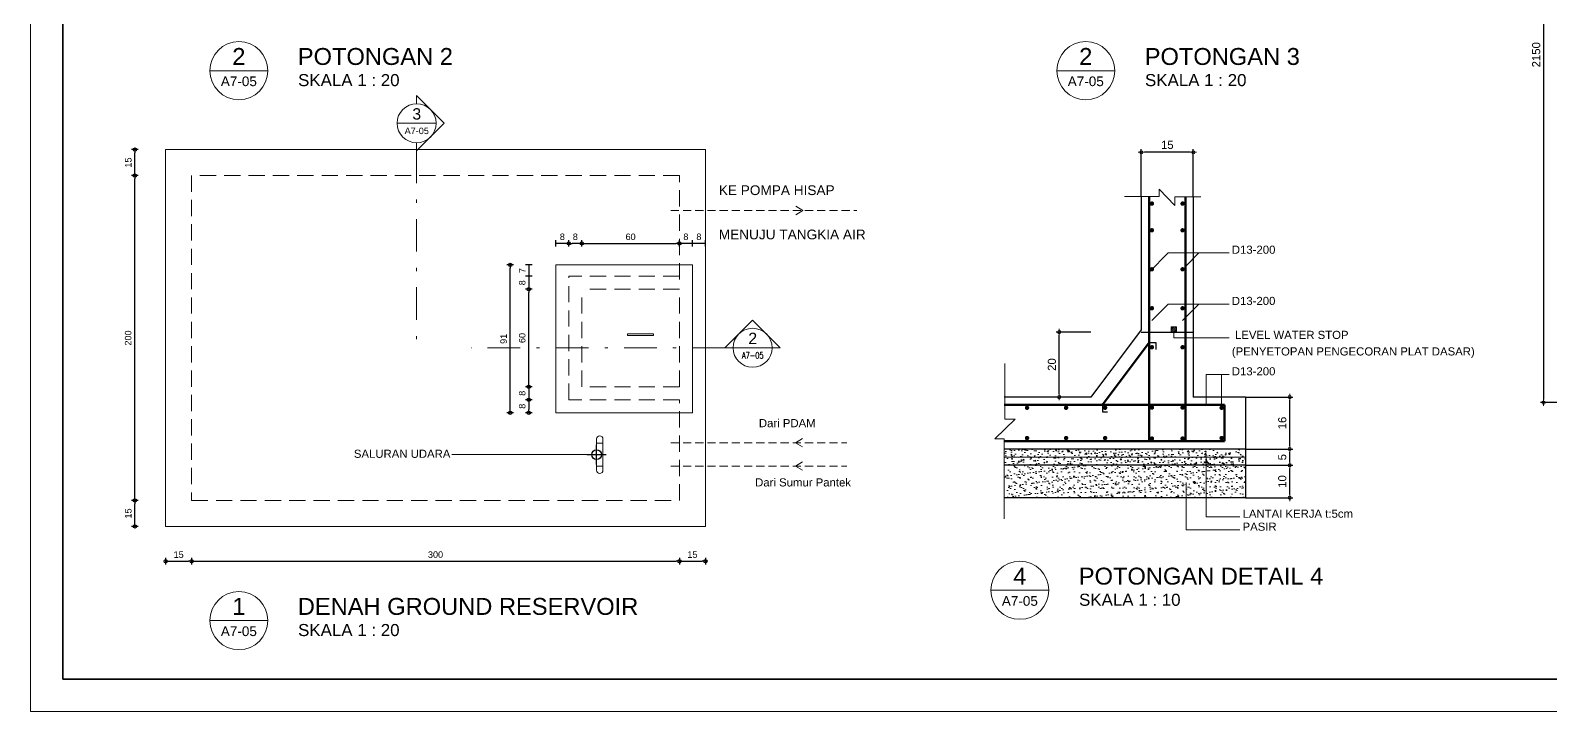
# Model space of a CAD drawing. Header units: millimetres. Extents: x -11 to 1625, y -267 to 180.
# Drawn here: x 827.21 to 873.97, y -102 to -81.03 of the extents above; entities that cross this region are included whole.
import ezdxf
from ezdxf.enums import TextEntityAlignment as Align

# ---------------------------------------------------------------- set-up
doc = ezdxf.new("R2010")
doc.units = ezdxf.units.MM
doc.linetypes.add('DASHDOT', pattern=[1, 0.5, -0.25, 0, -0.25])
doc.linetypes.add('HIDDEN', pattern=[0.375, 0.25, -0.125])
for name, color, linetype, lineweight in [('ars', 11, 'Continuous', 5), ('GRS KOP', 1, 'Continuous', 35), ('kop', 7, 'Continuous', 20), ('not', 7, 'Continuous', 20), ('plat', 3, 'Continuous', 25), ('tem', 5, 'Continuous', 20), ('TEXT', 7, 'Continuous', 9), ('u', 6, 'Continuous', 20)]:
    doc.layers.add(name, color=color, linetype=linetype, lineweight=lineweight)
doc.layers.add('TUL1', color=6, linetype='Continuous')
doc.styles.add('BARU', font='complex.shx')
doc.styles.add('S', font='SIMPLEX', dxfattribs={"width": 1.1})
doc.styles.get("Standard").update_dxf_attribs({"font": 'ARIALUNI.TTF'})
doc.linetypes.add('BATTING', pattern='A,0.0001,-0.1,[134,ltypeshp.shx,S=0.1,R=0,X=-0.1,Y=0],-0.2,[134,ltypeshp.shx,S=0.1,R=180,X=0.1,Y=0],-0.1', length=0.4001)
doc.dimstyles.new('ISO-25', dxfattribs={"dimtxt": 0.23, "dimasz": 0.07, "dimexe": 0.08, "dimexo": 0.05, "dimgap": 0.065, "dimtad": 1, "dimlfac": 100, "dimzin": 12, "dimdsep": 46, "dimtxsty": 'Standard', "dimblk": 'ORIGIN', "dimcen": 2.5, "dimdle": 1, "dimclrt": 256, "dimazin": 2, "dimtfac": 1, "dimtmove": 0, "dimatfit": 3, "dimldrblk": 'ORIGIN', "dimfxl": 0, "dimarcsym": 0})
doc.dimstyles.new('sk-100', dxfattribs={"dimtxt": 0.25, "dimasz": 0.1, "dimexe": 0.1, "dimexo": 0, "dimgap": 0.1, "dimtad": 1, "dimdec": 4, "dimlfac": 100, "dimzin": 12, "dimdsep": 46, "dimtxsty": 'Standard', "dimblk": 'BULAT', "dimcen": 0.1, "dimadec": 0, "dimazin": 3, "dimtfac": 1, "dimtdec": 4, "dimtofl": 0, "dimtmove": 0, "dimatfit": 3, "dimldrblk": 'BULAT', "dimfxl": 0, "dimtolj": 1, "dimtzin": 0, "dimarcsym": 0})
doc.dimstyles.new('SK-20', dxfattribs={"dimtxt": 0.25, "dimasz": 0.1, "dimexe": 0.1, "dimexo": 0, "dimgap": 0.1, "dimtad": 1, "dimdec": 0, "dimlfac": 20, "dimzin": 12, "dimdsep": 46, "dimtxsty": 'Standard', "dimblk": 'BULAT', "dimcen": 0.1, "dimdle": 0.1, "dimclrd": 256, "dimclre": 256, "dimclrt": 256, "dimadec": 0, "dimazin": 3, "dimtfac": 1, "dimtdec": 0, "dimtix": 1, "dimtofl": 0, "dimtmove": 0, "dimatfit": 3, "dimldrblk": 'BULAT', "dimfxl": 0, "dimtolj": 1, "dimtzin": 0, "dimlwd": -1, "dimlwe": -1, "dimarcsym": 0})

# ---------------------------------------------------------------- blocks, each defined once
blk = doc.blocks.new('kop')
at = {"layer": 'GRS KOP'}
blk.add_lwpolyline([(1, 54), (83, 54), (83, 1), (1, 1)], close=True, dxfattribs=at)
at = {"layer": 'kop', "color": 7}
for p, q in [((0, 55), (0, 0)), ((0, 0), (84, 0))]:
    blk.add_line(p, q, dxfattribs=at)
at = {"layer": 'kop', "style": 'BARU', "flags": 4}
for p, height in [((73.8, 5.4), 0.35), ((80.303, 5.382), 0.25), ((73.8, 4.9), 0.35), ((80.303, 4.882), 0.25), ((73.8, 4.4), 0.35), ((80.303, 4.382), 0.25)]:
    blk.add_attdef('-', p, '', height=height, dxfattribs=at)
at = {"layer": 'kop', "flags": 4}
for tag, p in [('AR-00', (78.057, 2.648)), ('00', (81.238, 2.647))]:
    blk.add_attdef(tag, text='', height=0.35, dxfattribs=at).set_placement(p, align=Align.MIDDLE)
blk = doc.blocks.new('Npa')
for p, q in [((-0.849, 0), (0, 0.849)), ((0.849, 0), (0, 0.849)), ((0.849, 0), (-0.849, 0))]:
    blk.add_line(p, q)
blk.add_circle((0, 0), 0.6)
at = {"color": 5, "style": 'S', "width": 0.75, "flags": 4}
blk.add_attdef('NO', text='', height=0.3, dxfattribs=at).set_placement((0.005, 0.113), align=Align.CENTER)
at = {"style": 'S', "width": 0.75, "flags": 4}
blk.add_attdef('NOLBR', text='', height=0.2, dxfattribs=at).set_placement((0.005, -0.334), align=Align.CENTER)
blk = doc.blocks.new('_Origin')
at = {"color": 0, "linetype": 'ByBlock', "lineweight": -2}
blk.add_line((0, 0), (-1, 0), dxfattribs=at)
blk.add_circle((0, 0), 0.5, dxfattribs=at)
blk = doc.blocks.new('*D440')
at = {"layer": 'Defpoints', "color": 0}
for p in [(832.173, -96.639), (847.173, -96.639), (847.173, -97.371)]:
    blk.add_point(p, dxfattribs=at)
at = {"layer": 'u', "color": 0, "lineweight": -2}
for p, q in [((832.173, -97.271), (832.173, -97.471)), ((847.173, -97.271), (847.173, -97.471))]:
    blk.add_line(p, q, dxfattribs=at)
at = {"layer": 'u', "color": 0, "lineweight": -3}
blk.add_line((832.273, -97.371), (847.073, -97.371), dxfattribs=at)
at = {"layer": 'u', "color": 0, "lineweight": -3, "xscale": 0.1, "yscale": 0.1, "zscale": 0.1, "rotation": 180}
blk.add_blockref('_Origin', (832.173, -97.371), dxfattribs=at)
at = {"layer": 'u', "color": 0, "lineweight": -3, "xscale": 0.1, "yscale": 0.1, "zscale": 0.1}
blk.add_blockref('_Origin', (847.173, -97.371), dxfattribs=at)
at = {"layer": 'u', "lineweight": 9, "insert": (839.673, -97.169), "char_height": 0.2, "attachment_point": 5}
blk.add_mtext('300', dxfattribs=at)
blk = doc.blocks.new('*D441')
at = {"layer": 'Defpoints', "color": 0}
for p in [(831.373, -96.639), (832.173, -96.639), (832.173, -97.371)]:
    blk.add_point(p, dxfattribs=at)
at = {"layer": 'u', "color": 0, "lineweight": -2}
for p, q in [((831.373, -97.271), (831.373, -97.471)), ((832.173, -97.271), (832.173, -97.471))]:
    blk.add_line(p, q, dxfattribs=at)
at = {"layer": 'u', "color": 0, "lineweight": -3}
blk.add_line((831.473, -97.371), (832.073, -97.371), dxfattribs=at)
at = {"layer": 'u', "color": 0, "lineweight": -3, "xscale": 0.1, "yscale": 0.1, "zscale": 0.1, "rotation": 180}
blk.add_blockref('_Origin', (831.373, -97.371), dxfattribs=at)
at = {"layer": 'u', "color": 0, "lineweight": -3, "xscale": 0.1, "yscale": 0.1, "zscale": 0.1}
blk.add_blockref('_Origin', (832.173, -97.371), dxfattribs=at)
at = {"layer": 'u', "lineweight": 9, "insert": (831.773, -97.169), "char_height": 0.2, "attachment_point": 5}
blk.add_mtext('15', dxfattribs=at)
blk = doc.blocks.new('*D442')
at = {"layer": 'Defpoints', "color": 0}
for p in [(847.173, -96.639), (847.973, -96.639), (847.973, -97.371)]:
    blk.add_point(p, dxfattribs=at)
at = {"layer": 'u', "color": 0, "lineweight": -2}
for p, q in [((847.173, -97.271), (847.173, -97.471)), ((847.973, -97.271), (847.973, -97.471))]:
    blk.add_line(p, q, dxfattribs=at)
at = {"layer": 'u', "color": 0, "lineweight": -3}
blk.add_line((847.273, -97.371), (847.873, -97.371), dxfattribs=at)
at = {"layer": 'u', "color": 0, "lineweight": -3, "xscale": 0.1, "yscale": 0.1, "zscale": 0.1, "rotation": 180}
blk.add_blockref('_Origin', (847.173, -97.371), dxfattribs=at)
at = {"layer": 'u', "color": 0, "lineweight": -3, "xscale": 0.1, "yscale": 0.1, "zscale": 0.1}
blk.add_blockref('_Origin', (847.973, -97.371), dxfattribs=at)
at = {"layer": 'u', "lineweight": 9, "insert": (847.573, -97.169), "char_height": 0.2, "attachment_point": 5}
blk.add_mtext('15', dxfattribs=at)
blk = doc.blocks.new('*D443')
at = {"layer": 'Defpoints', "color": 0}
for p in [(830.428, -95.501), (831.097, -95.501), (831.097, -96.301)]:
    blk.add_point(p, dxfattribs=at)
at = {"layer": 'u', "color": 0, "lineweight": -2}
for p, q in [((830.528, -95.501), (830.328, -95.501)), ((830.528, -96.301), (830.328, -96.301))]:
    blk.add_line(p, q, dxfattribs=at)
at = {"layer": 'u', "color": 0, "lineweight": -3}
blk.add_line((830.428, -96.201), (830.428, -95.601), dxfattribs=at)
at = {"layer": 'u', "color": 0, "lineweight": -3, "xscale": 0.1, "yscale": 0.1, "zscale": 0.1}
for p, rotation in [((830.428, -95.501), 90), ((830.428, -96.301), 270)]:
    blk.add_blockref('_Origin', p, dxfattribs=dict(at, rotation=rotation))
at = {"layer": 'u', "lineweight": 9, "insert": (830.225, -95.901), "char_height": 0.2, "attachment_point": 5, "rotation": 90}
blk.add_mtext('15', dxfattribs=at)
blk = doc.blocks.new('*D444')
at = {"layer": 'Defpoints', "color": 0}
for p in [(830.423, -85.501), (831.097, -85.501), (831.097, -95.501)]:
    blk.add_point(p, dxfattribs=at)
at = {"layer": 'u', "color": 0, "lineweight": -2}
for p, q in [((830.523, -85.501), (830.323, -85.501)), ((830.523, -95.501), (830.323, -95.501))]:
    blk.add_line(p, q, dxfattribs=at)
at = {"layer": 'u', "color": 0, "lineweight": -3}
blk.add_line((830.423, -95.401), (830.423, -85.601), dxfattribs=at)
at = {"layer": 'u', "color": 0, "lineweight": -3, "xscale": 0.1, "yscale": 0.1, "zscale": 0.1}
for p, rotation in [((830.423, -85.501), 90), ((830.423, -95.501), 270)]:
    blk.add_blockref('_Origin', p, dxfattribs=dict(at, rotation=rotation))
at = {"layer": 'u', "lineweight": 9, "insert": (830.221, -90.501), "char_height": 0.2, "attachment_point": 5, "rotation": 90}
blk.add_mtext('200', dxfattribs=at)
blk = doc.blocks.new('*D445')
at = {"layer": 'Defpoints', "color": 0}
for p in [(830.428, -84.701), (831.097, -84.701), (831.097, -85.501)]:
    blk.add_point(p, dxfattribs=at)
at = {"layer": 'u', "color": 0, "lineweight": -2}
for p, q in [((830.528, -84.701), (830.328, -84.701)), ((830.528, -85.501), (830.328, -85.501))]:
    blk.add_line(p, q, dxfattribs=at)
at = {"layer": 'u', "color": 0, "lineweight": -3}
blk.add_line((830.428, -85.401), (830.428, -84.801), dxfattribs=at)
at = {"layer": 'u', "color": 0, "lineweight": -3, "xscale": 0.1, "yscale": 0.1, "zscale": 0.1}
for p, rotation in [((830.428, -84.701), 90), ((830.428, -85.501), 270)]:
    blk.add_blockref('_Origin', p, dxfattribs=dict(at, rotation=rotation))
at = {"layer": 'u', "lineweight": 9, "insert": (830.225, -85.101), "char_height": 0.2, "attachment_point": 5, "rotation": 90}
blk.add_mtext('15', dxfattribs=at)
blk = doc.blocks.new('*D446')
at = {"layer": 'Defpoints', "color": 0}
for p in [(847.173, -87.589), (844.173, -87.968), (847.173, -87.968)]:
    blk.add_point(p, dxfattribs=at)
at = {"layer": 'u', "color": 0, "lineweight": -2}
for p, q in [((844.173, -87.689), (844.173, -87.489)), ((847.173, -87.689), (847.173, -87.489))]:
    blk.add_line(p, q, dxfattribs=at)
at = {"layer": 'u', "color": 0, "lineweight": -3}
blk.add_line((844.273, -87.589), (847.073, -87.589), dxfattribs=at)
at = {"layer": 'u', "color": 0, "lineweight": -3, "xscale": 0.1, "yscale": 0.1, "zscale": 0.1, "rotation": 180}
blk.add_blockref('_Origin', (844.173, -87.589), dxfattribs=at)
at = {"layer": 'u', "color": 0, "lineweight": -3, "xscale": 0.1, "yscale": 0.1, "zscale": 0.1}
blk.add_blockref('_Origin', (847.173, -87.589), dxfattribs=at)
at = {"layer": 'u', "lineweight": 9, "insert": (845.673, -87.387), "char_height": 0.2, "attachment_point": 5}
blk.add_mtext('60', dxfattribs=at)
blk = doc.blocks.new('*D447')
at = {"layer": 'Defpoints', "color": 0}
for p in [(843.773, -87.589), (843.773, -87.968), (844.173, -87.968)]:
    blk.add_point(p, dxfattribs=at)
at = {"layer": 'u', "color": 0, "lineweight": -2}
for p, q in [((843.773, -87.689), (843.773, -87.489)), ((844.173, -87.689), (844.173, -87.489))]:
    blk.add_line(p, q, dxfattribs=at)
at = {"layer": 'u', "color": 0, "lineweight": -3}
blk.add_line((844.073, -87.589), (843.873, -87.589), dxfattribs=at)
at = {"layer": 'u', "color": 0, "lineweight": -3, "xscale": 0.1, "yscale": 0.1, "zscale": 0.1, "rotation": 180}
blk.add_blockref('_Origin', (843.773, -87.589), dxfattribs=at)
at = {"layer": 'u', "color": 0, "lineweight": -3, "xscale": 0.1, "yscale": 0.1, "zscale": 0.1}
blk.add_blockref('_Origin', (844.173, -87.589), dxfattribs=at)
at = {"layer": 'u', "lineweight": 9, "insert": (843.973, -87.387), "char_height": 0.2, "attachment_point": 5}
blk.add_mtext('8', dxfattribs=at)
blk = doc.blocks.new('*D448')
at = {"layer": 'Defpoints', "color": 0}
for p in [(843.373, -87.589), (843.373, -87.968), (843.773, -87.968)]:
    blk.add_point(p, dxfattribs=at)
at = {"layer": 'u', "color": 0, "lineweight": -2}
for p, q in [((843.373, -87.689), (843.373, -87.489)), ((843.773, -87.689), (843.773, -87.489))]:
    blk.add_line(p, q, dxfattribs=at)
at = {"layer": 'u', "color": 0, "lineweight": -3}
blk.add_line((843.773, -87.589), (843.373, -87.589), dxfattribs=at)
at = {"layer": 'u', "lineweight": 9, "insert": (843.573, -87.387), "char_height": 0.2, "attachment_point": 5}
blk.add_mtext('8', dxfattribs=at)
blk = doc.blocks.new('*D449')
at = {"layer": 'Defpoints', "color": 0}
for p in [(847.173, -87.589), (847.173, -87.968), (847.573, -87.968)]:
    blk.add_point(p, dxfattribs=at)
at = {"layer": 'u', "color": 0, "lineweight": -2}
for p, q in [((847.173, -87.689), (847.173, -87.489)), ((847.573, -87.689), (847.573, -87.489))]:
    blk.add_line(p, q, dxfattribs=at)
at = {"layer": 'u', "color": 0, "lineweight": -3}
blk.add_line((847.573, -87.589), (847.173, -87.589), dxfattribs=at)
at = {"layer": 'u', "lineweight": 9, "insert": (847.373, -87.387), "char_height": 0.2, "attachment_point": 5}
blk.add_mtext('8', dxfattribs=at)
blk = doc.blocks.new('*D450')
at = {"layer": 'Defpoints', "color": 0}
for p in [(847.573, -87.589), (847.573, -87.968), (847.973, -87.968)]:
    blk.add_point(p, dxfattribs=at)
at = {"layer": 'u', "color": 0, "lineweight": -2}
for p, q in [((847.573, -87.689), (847.573, -87.489)), ((847.973, -87.689), (847.973, -87.489))]:
    blk.add_line(p, q, dxfattribs=at)
at = {"layer": 'u', "color": 0, "lineweight": -3}
blk.add_line((847.973, -87.589), (847.573, -87.589), dxfattribs=at)
at = {"layer": 'u', "lineweight": 9, "insert": (847.773, -87.387), "char_height": 0.2, "attachment_point": 5}
blk.add_mtext('8', dxfattribs=at)
blk = doc.blocks.new('*D451')
at = {"layer": 'Defpoints', "color": 0}
for p in [(842.542, -89.001), (842.92, -89.001), (842.92, -92.001)]:
    blk.add_point(p, dxfattribs=at)
at = {"layer": 'u', "color": 0, "lineweight": -2}
for p, q in [((842.642, -89.001), (842.442, -89.001)), ((842.642, -92.001), (842.442, -92.001))]:
    blk.add_line(p, q, dxfattribs=at)
at = {"layer": 'u', "color": 0, "lineweight": -3}
blk.add_line((842.542, -91.901), (842.542, -89.101), dxfattribs=at)
at = {"layer": 'u', "color": 0, "lineweight": -3, "xscale": 0.1, "yscale": 0.1, "zscale": 0.1}
for p, rotation in [((842.542, -89.001), 90), ((842.542, -92.001), 270)]:
    blk.add_blockref('_Origin', p, dxfattribs=dict(at, rotation=rotation))
at = {"layer": 'u', "lineweight": 9, "insert": (842.34, -90.501), "char_height": 0.2, "attachment_point": 5, "rotation": 90}
blk.add_mtext('60', dxfattribs=at)
blk = doc.blocks.new('*D452')
at = {"layer": 'Defpoints', "color": 0}
for p in [(842.92, -92.001), (842.542, -92.401), (842.92, -92.401)]:
    blk.add_point(p, dxfattribs=at)
at = {"layer": 'u', "color": 0, "lineweight": -2}
for p, q in [((842.642, -92.001), (842.442, -92.001)), ((842.642, -92.401), (842.442, -92.401))]:
    blk.add_line(p, q, dxfattribs=at)
at = {"layer": 'u', "color": 0, "lineweight": -3}
blk.add_line((842.542, -92.001), (842.542, -92.401), dxfattribs=at)
at = {"layer": 'u', "lineweight": 9, "insert": (842.34, -92.201), "char_height": 0.2, "attachment_point": 5, "rotation": 90}
blk.add_mtext('8', dxfattribs=at)
blk = doc.blocks.new('*D453')
at = {"layer": 'Defpoints', "color": 0}
for p in [(842.92, -92.401), (842.542, -92.801), (842.92, -92.801)]:
    blk.add_point(p, dxfattribs=at)
at = {"layer": 'u', "color": 0, "lineweight": -2}
for p, q in [((842.642, -92.401), (842.442, -92.401)), ((842.642, -92.801), (842.442, -92.801))]:
    blk.add_line(p, q, dxfattribs=at)
at = {"layer": 'u', "color": 0, "lineweight": -3}
blk.add_line((842.542, -92.501), (842.542, -92.701), dxfattribs=at)
at = {"layer": 'u', "color": 0, "lineweight": -3, "xscale": 0.1, "yscale": 0.1, "zscale": 0.1}
for p, rotation in [((842.542, -92.401), 90), ((842.542, -92.801), 270)]:
    blk.add_blockref('_Origin', p, dxfattribs=dict(at, rotation=rotation))
at = {"layer": 'u', "lineweight": 9, "insert": (842.34, -92.601), "char_height": 0.2, "attachment_point": 5, "rotation": 90}
blk.add_mtext('8', dxfattribs=at)
blk = doc.blocks.new('*D454')
at = {"layer": 'Defpoints', "color": 0}
for p in [(842.92, -88.601), (842.542, -89.001), (842.92, -89.001)]:
    blk.add_point(p, dxfattribs=at)
at = {"layer": 'u', "color": 0, "lineweight": -2}
for p, q in [((842.642, -88.601), (842.442, -88.601)), ((842.642, -89.001), (842.442, -89.001))]:
    blk.add_line(p, q, dxfattribs=at)
at = {"layer": 'u', "color": 0, "lineweight": -3}
blk.add_line((842.542, -88.601), (842.542, -89.001), dxfattribs=at)
at = {"layer": 'u', "lineweight": 9, "insert": (842.34, -88.801), "char_height": 0.2, "attachment_point": 5, "rotation": 90}
blk.add_mtext('8', dxfattribs=at)
blk = doc.blocks.new('*D455')
at = {"layer": 'Defpoints', "color": 0}
for p in [(842.92, -88.251), (842.542, -88.601), (842.92, -88.601)]:
    blk.add_point(p, dxfattribs=at)
at = {"layer": 'u', "color": 0, "lineweight": -2}
for p, q in [((842.642, -88.251), (842.442, -88.251)), ((842.642, -88.601), (842.442, -88.601))]:
    blk.add_line(p, q, dxfattribs=at)
at = {"layer": 'u', "color": 0, "lineweight": -3}
blk.add_line((842.542, -88.251), (842.542, -88.601), dxfattribs=at)
at = {"layer": 'u', "lineweight": 9, "insert": (842.342, -88.426), "char_height": 0.2, "attachment_point": 5, "rotation": 90}
blk.add_mtext('7', dxfattribs=at)
blk = doc.blocks.new('bulat1')
at = {"layer": 'TEXT'}
for p, q in [((0, 0.849), (0.849, 0)), ((0, 0.849), (0, 0.6)), ((0.6, 0), (-0.6, 0)), ((0, -0.849), (0.849, 0)), ((0, -0.849), (0, -0.6))]:
    blk.add_line(p, q, dxfattribs=at)
blk.add_circle((0, 0), 0.6, dxfattribs=at)
at = {"layer": 'TEXT', "style": 'S', "width": 0.75, "flags": 4}
for tag, height, p in [('NO', 0.3, (0.005, 0.113)), ('NOLBR', 0.2, (0.005, -0.334))]:
    blk.add_attdef(tag, text='', height=height, dxfattribs=at).set_placement(p, align=Align.CENTER)
blk = doc.blocks.new('BULAT')
for p, q in [((-1, 0), (1, 0)), ((0, -1), (0, 1))]:
    blk.add_line(p, q)
blk.add_circle((0, 0), 0.5)
blk = doc.blocks.new('*D396')
at = {"layer": 'Defpoints', "color": 0}
for p in [(864.579, -92.318), (865.942, -92.318), (864.579, -93.918)]:
    blk.add_point(p, dxfattribs=at)
at = {"layer": 'u', "color": 0, "lineweight": -2}
for p, q in [((864.579, -92.318), (866.042, -92.318)), ((865.942, -93.818), (865.942, -92.418)), ((864.579, -93.918), (866.042, -93.918))]:
    blk.add_line(p, q, dxfattribs=at)
at = {"layer": 'u', "color": 0, "lineweight": -2, "xscale": 0.1, "yscale": 0.1, "zscale": 0.1}
for p, rotation in [((865.942, -92.318), 90), ((865.942, -93.918), 270)]:
    blk.add_blockref('BULAT', p, dxfattribs=dict(at, rotation=rotation))
at = {"layer": 'u', "color": 0, "insert": (865.715, -93.118), "char_height": 0.25, "attachment_point": 5, "rotation": 90}
blk.add_mtext('\\A1;16', dxfattribs=at)
blk = doc.blocks.new('*D397')
at = {"layer": 'Defpoints', "color": 0}
for p in [(861.379, -84.786), (861.379, -86.15), (862.979, -86.15)]:
    blk.add_point(p, dxfattribs=at)
at = {"layer": 'u', "color": 0, "lineweight": -2}
for p, q in [((861.379, -86.15), (861.379, -84.686)), ((862.879, -84.786), (861.479, -84.786)), ((862.979, -86.15), (862.979, -84.686))]:
    blk.add_line(p, q, dxfattribs=at)
at = {"layer": 'u', "color": 0, "lineweight": -2, "xscale": 0.1, "yscale": 0.1, "zscale": 0.1, "rotation": 180}
blk.add_blockref('BULAT', (861.379, -84.786), dxfattribs=at)
at = {"layer": 'u', "color": 0, "lineweight": -2, "xscale": 0.1, "yscale": 0.1, "zscale": 0.1}
blk.add_blockref('BULAT', (862.979, -84.786), dxfattribs=at)
at = {"layer": 'u', "color": 0, "insert": (862.179, -84.559), "char_height": 0.25, "attachment_point": 5}
blk.add_mtext('\\A1;15', dxfattribs=at)
blk = doc.blocks.new('*D398')
at = {"layer": 'Defpoints', "color": 0}
for p in [(864.579, -93.918), (865.942, -93.918), (864.579, -94.418)]:
    blk.add_point(p, dxfattribs=at)
at = {"layer": 'u', "color": 0, "lineweight": -2}
for p, q in [((864.579, -93.918), (866.042, -93.918)), ((864.579, -94.418), (866.042, -94.418)), ((865.942, -94.318), (865.942, -94.018))]:
    blk.add_line(p, q, dxfattribs=at)
at = {"layer": 'u', "color": 0, "lineweight": -2, "xscale": 0.1, "yscale": 0.1, "zscale": 0.1}
for p, rotation in [((865.942, -93.918), 90), ((865.942, -94.418), 270)]:
    blk.add_blockref('BULAT', p, dxfattribs=dict(at, rotation=rotation))
at = {"layer": 'u', "color": 0, "insert": (865.715, -94.168), "char_height": 0.25, "attachment_point": 5, "rotation": 90}
blk.add_mtext('\\A1;5', dxfattribs=at)
blk = doc.blocks.new('*D399')
at = {"layer": 'Defpoints', "color": 0}
for p in [(864.579, -94.418), (865.942, -94.418), (864.579, -95.418)]:
    blk.add_point(p, dxfattribs=at)
at = {"layer": 'u', "color": 0, "lineweight": -2}
for p, q in [((864.579, -94.418), (866.042, -94.418)), ((865.942, -95.318), (865.942, -94.518)), ((864.579, -95.418), (866.042, -95.418))]:
    blk.add_line(p, q, dxfattribs=at)
at = {"layer": 'u', "color": 0, "lineweight": -2, "xscale": 0.1, "yscale": 0.1, "zscale": 0.1}
for p, rotation in [((865.942, -94.418), 90), ((865.942, -95.418), 270)]:
    blk.add_blockref('BULAT', p, dxfattribs=dict(at, rotation=rotation))
at = {"layer": 'u', "color": 0, "insert": (865.715, -94.918), "char_height": 0.25, "attachment_point": 5, "rotation": 90}
blk.add_mtext('\\A1;10', dxfattribs=at)
blk = doc.blocks.new('*D400')
at = {"layer": 'Defpoints', "color": 0}
for p in [(858.856, -90.318), (859.83, -90.318), (859.829, -92.318)]:
    blk.add_point(p, dxfattribs=at)
at = {"layer": 'u', "color": 0, "lineweight": -2}
for p, q in [((859.83, -90.318), (858.756, -90.318)), ((858.856, -92.218), (858.856, -90.418)), ((859.829, -92.318), (858.756, -92.318))]:
    blk.add_line(p, q, dxfattribs=at)
at = {"layer": 'u', "color": 0, "lineweight": -2, "xscale": 0.1, "yscale": 0.1, "zscale": 0.1}
for p, rotation in [((858.856, -90.318), 90), ((858.856, -92.318), 270)]:
    blk.add_blockref('BULAT', p, dxfattribs=dict(at, rotation=rotation))
at = {"layer": 'u', "color": 0, "insert": (858.629, -91.318), "char_height": 0.25, "attachment_point": 5, "rotation": 90}
blk.add_mtext('\\A1;20', dxfattribs=at)
blk = doc.blocks.new('*D414')
at = {"layer": 'Defpoints', "color": 0}
for p in [(876.039, -71.077), (873.752, -92.489), (876.039, -92.489)]:
    blk.add_point(p, dxfattribs=at)
at = {"layer": 'u', "color": 0, "lineweight": -2}
for p, q in [((876.039, -71.077), (873.652, -71.077)), ((873.752, -71.177), (873.752, -92.389)), ((876.039, -92.489), (873.652, -92.489))]:
    blk.add_line(p, q, dxfattribs=at)
at = {"layer": 'u', "color": 0, "lineweight": -2, "xscale": 0.1, "yscale": 0.1, "zscale": 0.1}
for p, rotation in [((873.752, -71.077), 90), ((873.752, -92.489), 270)]:
    blk.add_blockref('BULAT', p, dxfattribs=dict(at, rotation=rotation))
at = {"layer": 'u', "color": 0, "insert": (873.525, -81.783), "char_height": 0.25, "attachment_point": 5, "rotation": 90}
blk.add_mtext('\\A1;2150', dxfattribs=at)
blk = doc.blocks.new('*D461')
at = {"layer": 'Defpoints', "color": 0}
for p in [(841.971, -88.251), (843.373, -88.251), (843.373, -92.801)]:
    blk.add_point(p, dxfattribs=at)
at = {"layer": 'u', "color": 0, "lineweight": -2}
for p, q in [((842.071, -88.251), (841.871, -88.251)), ((842.071, -92.801), (841.871, -92.801))]:
    blk.add_line(p, q, dxfattribs=at)
at = {"layer": 'u', "color": 0, "lineweight": -3}
blk.add_line((841.971, -92.701), (841.971, -88.351), dxfattribs=at)
at = {"layer": 'u', "color": 0, "lineweight": -3, "xscale": 0.1, "yscale": 0.1, "zscale": 0.1}
for p, rotation in [((841.971, -88.251), 90), ((841.971, -92.801), 270)]:
    blk.add_blockref('_Origin', p, dxfattribs=dict(at, rotation=rotation))
at = {"layer": 'u', "lineweight": 9, "insert": (841.769, -90.526), "char_height": 0.2, "attachment_point": 5, "rotation": 90}
blk.add_mtext('91', dxfattribs=at)
blk = doc.blocks.new('Ndtpd')
blk.add_line((0.747, 0), (-0.747, 0))
blk.add_circle((0, 0), 0.747)
at = {"flags": 4}
for tag, height, p in [('NO', 0.5, (0, 0.148)), ('NOLBR', 0.3, (0, -0.398))]:
    blk.add_attdef(tag, text='', height=height, dxfattribs=at).set_placement(p, align=Align.CENTER)
for tag, p, height in [('NDTPD', (1.516, 0.148), 0.5), ('SKALA', (1.523, -0.398), 0.3)]:
    blk.add_attdef(tag, p, '', height=height, dxfattribs=at)

msp = doc.modelspace()

# ---------------------------------------------------------------- hatches: boundary and pattern name
at = {"layer": 'ars'}
h = msp.add_hatch(dxfattribs=at)
h.set_pattern_fill('_USER', color=256, scale=0.04, angle=45, style=0, pattern_type=0)
h.set_pattern_definition([(45, (862.29909, -90.31768), (-0.028284, 0.028284), [])])
h.paths.add_polyline_path([(862.2990893, -90.3176784), (862.2990893, -90.1576784), (862.4590893, -90.1576784), (862.4590893, -90.3176784)])
h = msp.add_hatch(dxfattribs=at)
h.set_pattern_fill('AR-SAND,_I', color=256, scale=0.005, style=2)
h.set_pattern_definition([(37.5, (857.16629, -95.41768), (-0.008, 0.2447066), [0, -0.19304, 0, -0.2159, 0, -0.206375]), (7.5, (857.1663, -95.41768), (0.224762, 0.358413), [0, -0.10414, 0, -0.17399, 0, -0.066675]), (327.5, (857.01008, -95.41768), (0.395496, 0.0007186), [0, -0.0635, 0, -0.2286, 0, -0.29845]), (317.5, (857.01008, -95.41768), (0.381778, 0.111465), [0, -0.03175, 0, -0.14986, 0, -0.17145])])
h.paths.add_polyline_path([(864.5790893, -95.4176784), (864.5790893, -94.4176784), (857.1662893, -94.4176784), (857.1662893, -95.4176784)])
at = {"layer": 'not'}
h = msp.add_hatch(dxfattribs=at)
h.set_pattern_fill('AR-CONC', color=256, scale=0.05, style=0)
h.set_pattern_definition([(50, (-97.94077, 394.53324), (0.35863009, -0.03137607), [0.0375, -0.4125]), (355, (-97.94077, 394.53324), (-0.06937567, 0.37609607), [0.03, -0.33]), (100.4514, (-97.91088, 394.53062), (0.28925469, 0.34471977), [0.0318701, -0.35057106]), (46.1842, (-97.94077, 394.63324), (0.53362052, -0.0827595), [0.05625, -0.61875]), (96.6356, (-97.8963, 394.62634), (0.46733135, 0.48705894), [0.04780514, -0.5258565]), (351.1842, (-97.94077, 394.63324), (0.46733097, 0.4870593), [0.045, -0.495]), (21, (-97.89077, 394.60824), (0.29845353, -0.201309445), [0.0375, -0.4125]), (326, (-97.89077, 394.60824), (0.12165767, 0.36257502), [0.03, -0.33]), (71.4514, (-97.8659, 394.59146), (0.42011131, 0.16126525), [0.0318701, -0.35057106]), (37.5, (-97.94077, 394.53324), (0.006079928, 0.166446927), [0, -0.326, 0, -0.335, 0, -0.33125]), (7.5, (-97.94077, 394.53324), (0.13153477, 0.197205856), [0, -0.191, 0, -0.3185, 0, -0.12625]), (327.5, (-98.05227, 394.53324), (0.266911218, -0.011277436), [0, -0.125, 0, -0.39, 0, -0.5175]), (317.5, (-98.10227, 394.53324), (0.291593085, 0.05005249), [0, -0.1625, 0, -0.259, 0, -0.3675])])
h.paths.add_polyline_path([(857.1662893, -93.9176784), (857.1662893, -94.1676784), (864.5790893, -94.1676784), (864.5790893, -93.9176784), (862.1790893, -93.9176784)])
h.paths.add_polyline_path([(857.1662893, -94.1676784), (857.1662893, -94.4176784), (862.1790893, -94.4176784), (863.3690129, -94.4176784), (863.3690129, -94.1676784)])
at = {"layer": 'not', "lineweight": 25}
h = msp.add_hatch(dxfattribs=at)
h.set_pattern_fill('AR-CONC', color=256, scale=0.05, style=0)
h.set_pattern_definition([(50, (863.369, -94.41768), (0.35863, -0.031376), [0.0375, -0.4125]), (355, (863.369, -94.41768), (-0.06938, 0.3761), [0.03, -0.33]), (100.45, (863.3989, -94.4203), (0.28925, 0.34472), [0.03187, -0.35057]), (46.184, (863.369, -94.3177), (0.53362, -0.08276), [0.05625, -0.61875]), (96.636, (863.4135, -94.3246), (0.46733, 0.48706), [0.0478, -0.52586]), (351.184, (863.369, -94.3177), (0.46733, 0.48706), [0.045, -0.495]), (21, (863.419, -94.34268), (0.29845, -0.20131), [0.0375, -0.4125]), (326, (863.419, -94.34268), (0.12166, 0.36258), [0.03, -0.33]), (71.45, (863.4439, -94.35945), (0.42011, 0.16127), [0.03187, -0.35057]), (37.5, (863.36901, -94.41768), (0.00608, 0.166447), [0, -0.326, 0, -0.335, 0, -0.33125]), (7.5, (863.36901, -94.41768), (0.131535, 0.197206), [0, -0.191, 0, -0.3185, 0, -0.12625]), (327.5, (863.25751, -94.41768), (0.266911, -0.011277), [0, -0.125, 0, -0.39, 0, -0.5175]), (317.5, (863.20751, -94.41768), (0.291593, 0.050052), [0, -0.1625, 0, -0.259, 0, -0.3675])])
h.paths.add_polyline_path([(864.5790893, -94.1676784), (863.3690129, -94.1676784), (863.3690129, -94.4176784), (864.5790893, -94.4176784)])

# ---------------------------------------------------------------- linework, layer by layer
at = {"layer": 'ars'}
for p, q in [((844.6259294, -93.6078222), (844.6259294, -94.5733377)), ((844.6259294, -93.7338191), (844.8222349, -93.7338191)), ((844.8222349, -93.6078222), (844.8222349, -94.5733377)), ((844.6259294, -94.4473407), (844.8222349, -94.4473407))]:
    msp.add_line(p, q, dxfattribs=at)
at = {"layer": 'ars', "linetype": 'BATTING', "ltscale": 0.02}
msp.add_line((857.1662893, -94.1676784), (864.5790893, -94.1676784), dxfattribs=at)
at = {"layer": 'ars'}
for points in [[(861.6190893, -88.4742036), (862.2091802, -87.8841127), (864.0814737, -87.8841127)], [(862.7390893, -88.2966036), (863.1515802, -87.8841127), (864.0814737, -87.8841127)], [(861.705658, -89.9642184), (862.2091802, -89.4606962), (864.0814737, -89.4606962)], [(862.648058, -89.9642184), (863.1515802, -89.4606962), (864.0814737, -89.4606962)], [(862.2990893, -90.3176784), (862.2990893, -90.1576784), (862.4590893, -90.1576784), (862.4590893, -90.3176784), (862.2990893, -90.3176784)], [(862.3790893, -90.3176784), (862.3790893, -90.4982748), (864.0814737, -90.4982748)]]:
    msp.add_lwpolyline(points, dxfattribs=at)
for centre, start, end in [((844.7240821, -93.6078222), 0, 180), ((844.7240821, -94.5733377), 180, 0)]:
    msp.add_arc(centre, 0.0981527, start, end, dxfattribs=at)
at = {"layer": 'not', "linetype": 'DASHDOT', "ltscale": 2}
for p, q in [((839.0912859, -84.7396398), (839.0912859, -90.7675542)), ((848.5756333, -90.8013677), (840.7726896, -90.8013677))]:
    msp.add_line(p, q, dxfattribs=at)
at = {"layer": 'not', "linetype": 'HIDDEN'}
for p, q in [((850.969282, -86.5777942), (850.7528809, -86.4433257)), ((846.9108391, -86.5777942), (852.6331473, -86.5777942)), ((850.969282, -86.5777942), (850.7528809, -86.7122628)), ((846.9108391, -93.722316), (852.321492, -93.722316)), ((850.7425961, -93.722316), (850.9589973, -93.5878475)), ((850.7425961, -93.722316), (850.9589973, -93.8567845)), ((850.7425961, -94.440753), (850.9589973, -94.3062844)), ((846.9108391, -94.440753), (852.321492, -94.440753)), ((850.7425961, -94.440753), (850.9589973, -94.5752215))]:
    msp.add_line(p, q, dxfattribs=at)
at = {"layer": 'not', "linetype": 'Continuous'}
for p, q in [((845.5726896, -90.3773677), (845.5726896, -90.4253677)), ((846.3726896, -90.3773677), (845.5726896, -90.3773677)), ((846.3726896, -90.4253677), (845.5726896, -90.4253677)), ((846.3726896, -90.3773677), (846.3726896, -90.4253677))]:
    msp.add_line(p, q, dxfattribs=at)
for points in [[(860.8658307, -86.1496784), (861.9320493, -86.1496784), (861.9320493, -85.9192784), (862.4133293, -86.4184784), (862.4133293, -86.1599184), (863.2116895, -86.1599184)], [(857.1662893, -96.0645975), (857.1662893, -93.6024784), (856.8782893, -93.6024784), (857.5022893, -93.0008784), (857.1790893, -93.0008784), (857.1790893, -91.2848766)]]:
    msp.add_lwpolyline(points, dxfattribs=at)
at = {"layer": 'not'}
for points in [[(863.3690129, -92.5576784), (863.3690129, -91.6274616), (864.0814737, -91.6274616)], [(863.849658, -92.6490184), (863.849658, -91.6274616), (864.0814737, -91.6274616)], [(863.3690129, -94.1676784), (863.3690129, -96.0091019), (864.4119574, -96.0091019)], [(862.7589349, -94.9474599), (862.7589349, -96.4091019), (864.4119574, -96.4091019)]]:
    msp.add_lwpolyline(points, dxfattribs=at)
at = {"layer": 'plat'}
for p, q in [((861.3790893, -86.1496784), (861.3790893, -90.2510117)), ((862.9790893, -86.1496784), (862.9790893, -92.3176784)), ((861.3790893, -90.2510117), (859.8290893, -92.3176784)), ((859.8290893, -92.3176784), (857.1662893, -92.3176784)), ((864.5790893, -92.3176784), (862.9790893, -92.3176784)), ((864.5790893, -92.3176784), (864.5790893, -95.4176784)), ((862.1790893, -93.9176784), (857.1662893, -93.9176784)), ((864.5790893, -93.9176784), (862.1790893, -93.9176784)), ((862.1790893, -94.4176784), (857.1662893, -94.4176784)), ((864.5790893, -94.4176784), (862.1790893, -94.4176784)), ((862.1790893, -95.4176784), (857.1662893, -95.4176784)), ((864.5790893, -95.4176784), (862.1790893, -95.4176784))]:
    msp.add_line(p, q, dxfattribs=at)
msp.add_lwpolyline([(861.3790893, -90.3176784), (862.9790893, -90.3176784)], dxfattribs=at)
at = {"layer": 'tem'}
for p, q in [((831.3726896, -84.7013677), (831.3726896, -96.3013677)), ((847.9726896, -84.7013677), (831.3726896, -84.7013677)), ((847.9726896, -96.3013677), (847.9726896, -84.7013677)), ((847.5726896, -88.2513677), (843.3726896, -88.2513677)), ((843.3726896, -92.8013677), (843.3726896, -88.2513677)), ((847.5726896, -88.2513677), (847.5726896, -92.8013677)), ((847.5726896, -92.8013677), (843.3726896, -92.8013677)), ((831.3726896, -96.3013677), (847.9726896, -96.3013677))]:
    msp.add_line(p, q, dxfattribs=at)
at = {"layer": 'tem', "linetype": 'HIDDEN', "ltscale": 2}
for p, q in [((832.1726896, -85.5013677), (832.1726896, -95.5013677)), ((847.1726896, -85.5013677), (832.1726896, -85.5013677)), ((847.1726896, -88.7013677), (847.1726896, -85.5013677)), ((843.7726896, -92.4013677), (843.7726896, -88.6013677)), ((847.1726896, -88.6013677), (843.7726896, -88.6013677)), ((844.1726896, -92.0013677), (844.1726896, -89.0013677)), ((847.1726896, -89.0013677), (844.1726896, -89.0013677)), ((847.1726896, -92.0013677), (847.1726896, -89.0013677)), ((847.1726896, -92.0013677), (844.1726896, -92.0013677)), ((847.1726896, -92.4013677), (843.7726896, -92.4013677)), ((847.1726896, -95.5013677), (847.1726896, -92.4013677)), ((832.1726896, -95.5013677), (847.1726896, -95.5013677))]:
    msp.add_line(p, q, dxfattribs=at)
at = {"layer": 'TUL1', "lineweight": 50}
for p, q in [((861.6190893, -86.1496784), (861.6190893, -93.6776784)), ((862.7390893, -86.1496784), (862.7390893, -93.6776784)), ((861.6190893, -90.640818), (860.181444, -92.5576784)), ((863.9410701, -92.5576784), (857.1662893, -92.5576784)), ((863.9410701, -92.5576784), (863.9410701, -93.6776784)), ((863.9410701, -93.6776784), (857.1662893, -93.6776784))]:
    msp.add_line(p, q, dxfattribs=at)
at = {"layer": 'TUL1', "color": 4, "const_width": 0.06708}
for points in [[(861.739718, -86.3642184, -1), (861.671598, -86.3642184, -1)], [(862.682118, -86.3642184, -1), (862.613998, -86.3642184, -1)], [(861.739718, -87.185936, -1), (861.671598, -87.185936, -1)], [(862.682118, -87.185936, -1), (862.613998, -87.185936, -1)], [(861.739718, -88.385936, -1), (861.671598, -88.385936, -1)], [(862.682118, -88.385936, -1), (862.613998, -88.385936, -1)], [(861.739718, -89.585936, -1), (861.671598, -89.585936, -1)], [(862.682118, -89.585936, -1), (862.613998, -89.585936, -1)], [(861.739718, -90.785936, -1), (861.671598, -90.785936, -1)], [(862.682118, -90.785936, -1), (862.613998, -90.785936, -1)], [(857.8992393, -92.6490184, -1), (857.8311193, -92.6490184, -1)], [(859.0992393, -92.6490184, -1), (859.0311193, -92.6490184, -1)], [(860.2992393, -92.6490184, -1), (860.2311193, -92.6490184, -1)], [(861.739718, -92.6417986, -1), (861.671598, -92.6417986, -1)], [(862.682118, -92.6417986, -1), (862.613998, -92.6417986, -1)], [(863.883718, -92.6490184, -1), (863.815598, -92.6490184, -1)], [(857.8992393, -93.5802184, -1), (857.8311193, -93.5802184, -1)], [(859.0992393, -93.5802184, -1), (859.0311193, -93.5802184, -1)], [(860.2992393, -93.5802184, -1), (860.2311193, -93.5802184, -1)], [(861.739718, -93.5957682, -1), (861.671598, -93.5957682, -1)], [(862.682118, -93.5957682, -1), (862.613998, -93.5957682, -1)], [(863.883718, -93.5802184, -1), (863.815598, -93.5802184, -1)]]:
    msp.add_lwpolyline(points, format="xyb", close=True, dxfattribs=at)
at = {"layer": 'u', "lineweight": -3}
for p, q in [((861.6190893, -90.640818), (861.8264402, -90.640818)), ((861.8264402, -90.640818), (861.8264402, -90.8584604)), ((860.181444, -92.5576784), (860.181444, -92.7720186)), ((860.181444, -92.7720186), (860.3355234, -92.7720186))]:
    msp.add_line(p, q, dxfattribs=at)

# ---------------------------------------------------------------- block references
at = {"layer": 'kop'}
msp.add_blockref('kop', (827.2141618, -102), dxfattribs=at)
at = {"layer": 'not'}
ref = msp.add_blockref('Ndtpd', (833.6253066, -82.2728434), dxfattribs=dict(at, xscale=1.195522267545509, yscale=1.195522267545679, zscale=1.195522267545643))
ref.add_attrib('NO', '2', dxfattribs={"layer": '0', "height": 0.5209488, "flags": 4}).set_placement((833.6248196, -82.0964265), align=Align.CENTER)
ref.add_attrib('NDTPD', 'POTONGAN 2', (835.4377391, -82.0964265), dxfattribs={"layer": '0', "height": 0.52094883, "flags": 4})
ref.add_attrib('NOLBR', 'A7-05', dxfattribs={"layer": '0', "height": 0.29768504, "flags": 4}).set_placement((833.6248196, -82.7490946), align=Align.CENTER)
ref.add_attrib('SKALA', 'SKALA 1 : 20', (835.446372, -82.7490946), dxfattribs={"layer": '0', "height": 0.372106306, "flags": 4})
ref = msp.add_blockref('Ndtpd', (859.6718428, -82.2728434), dxfattribs=dict(at, xscale=1.195522267545509, yscale=1.195522267545679, zscale=1.195522267545643))
ref.add_attrib('NO', '2', dxfattribs={"layer": '0', "height": 0.5209488, "flags": 4}).set_placement((859.6713558, -82.0964265), align=Align.CENTER)
ref.add_attrib('NDTPD', 'POTONGAN 3', (861.4842754, -82.0964265), dxfattribs={"layer": '0', "height": 0.52094883, "flags": 4})
ref.add_attrib('NOLBR', 'A7-05', dxfattribs={"layer": '0', "height": 0.29768504, "flags": 4}).set_placement((859.6713558, -82.7490946), align=Align.CENTER)
ref.add_attrib('SKALA', 'SKALA 1 : 20', (861.4929083, -82.7490946), dxfattribs={"layer": '0', "height": 0.372106306, "flags": 4})
ref = msp.add_blockref('bulat1', (839.0912859, -83.8911117), dxfattribs=at)
ref.add_attrib('NOLBR', 'A7-05', dxfattribs={"layer": 'TEXT', "height": 0.2, "flags": 4}).set_placement((839.0960515, -84.2253494), align=Align.CENTER)
ref.add_attrib('NO', '3', dxfattribs={"layer": 'TEXT', "height": 0.35, "flags": 4}).set_placement((839.0960515, -83.778209), align=Align.CENTER)
ref = msp.add_blockref('Npa', (849.4241615, -90.8013677), dxfattribs=at)
ref.add_attrib('NO', '2', dxfattribs={"layer": '0', "height": 0.35, "flags": 4}).set_placement((849.4289271, -90.688465), align=Align.CENTER)
ref.add_attrib('NOLBR', 'A7-05', dxfattribs={"layer": '0', "height": 0.2, "style": 'S', "width": 0.75, "flags": 4}).set_placement((849.4289271, -91.1356054), align=Align.CENTER)
ref = msp.add_blockref('Ndtpd', (857.6441539, -98.2665139), dxfattribs=dict(at, xscale=1.195522267545509, yscale=1.195522267545679, zscale=1.195522267545643))
ref.add_attrib('NO', '4', dxfattribs={"layer": '0', "height": 0.5209488, "flags": 4}).set_placement((857.6436669, -98.090097), align=Align.CENTER)
ref.add_attrib('NDTPD', 'POTONGAN DETAIL 4', (859.4565864, -98.090097), dxfattribs={"layer": '0', "height": 0.520948828, "flags": 4})
ref.add_attrib('NOLBR', 'A7-05', dxfattribs={"layer": '0', "height": 0.29768504, "flags": 4}).set_placement((857.6436669, -98.7427652), align=Align.CENTER)
ref.add_attrib('SKALA', 'SKALA 1 : 10', (859.4652194, -98.7427652), dxfattribs={"layer": '0', "height": 0.372106306, "flags": 4})
ref = msp.add_blockref('Ndtpd', (833.6253066, -99.1989047), dxfattribs=dict(at, xscale=1.195522267545509, yscale=1.195522267545679, zscale=1.195522267545643))
ref.add_attrib('NO', '1', dxfattribs={"layer": '0', "height": 0.5209488, "flags": 4}).set_placement((833.6248196, -99.0224878), align=Align.CENTER)
ref.add_attrib('NDTPD', 'DENAH GROUND RESERVOIR', (835.4377391, -99.0224878), dxfattribs={"layer": '0', "height": 0.520948828, "flags": 4})
ref.add_attrib('NOLBR', 'A7-05', dxfattribs={"layer": '0', "height": 0.29768504, "flags": 4}).set_placement((833.6248196, -99.6751559), align=Align.CENTER)
ref.add_attrib('SKALA', 'SKALA 1 : 20', (835.446372, -99.6751559), dxfattribs={"layer": '0', "height": 0.372106306, "flags": 4})

# ---------------------------------------------------------------- texts
for s, height, p in [('KE POMPA HISAP', 0.3, (848.3851201, -86.1015959)), ('MENUJU TANGKIA AIR', 0.3, (848.3851201, -87.4644055)), ('D13-200', 0.25, (864.1629741, -87.9078065)), ('D13-200', 0.25, (864.1629741, -89.48439)), (' LEVEL WATER STOP', 0.25, (864.1629741, -90.5301074)), ('(PENYETOPAN PENGECORAN PLAT DASAR)', 0.25, (864.1629741, -91.0385358)), ('D13-200', 0.25, (864.1629741, -91.6511554)), ('Dari PDAM', 0.25, (849.617883, -93.2461177)), ('SALURAN UDARA', 0.25, (837.1619305, -94.1886017)), ('Dari Sumur Pantek', 0.25, (849.5024491, -95.0697277)), ('LANTAI KERJA t:5cm', 0.25, (864.4934578, -96.0327957)), ('PASIR', 0.25, (864.4934578, -96.4327957))]:
    msp.add_text(s, height=height, dxfattribs=at).set_placement(p)

# ---------------------------------------------------------------- dimensions: what is measured, and where the dimension line sits
at = {"layer": 'u'}
for base, p1, p2, angle, text, picture, middle in [((873.7522606, -92.4890135), (876.0393323, -71.0768814), (876.0393323, -92.4890135), 90, '2150', '*D414', (873.5245321, -81.7829474)), ((861.3790893, -84.7864669), (862.9790893, -86.1496784), (861.3790893, -86.1496784), 180, '15', '*D397', (862.1790893, -84.5587384))]:
    dim = msp.add_linear_dim(base=base, p1=p1, p2=p2, angle=angle, text=text, dimstyle='sk-100', override={"dimlfac": 10, "dimfxl": 0.18}, dxfattribs=at)
    dim.commit()
    dim.dimension.update_dxf_attribs({"geometry": picture, "text_midpoint": middle})
at = {"layer": 'u', "lineweight": 9}
for base, p1, p2, picture, middle in [((830.4276202, -84.7013677), (831.0966088, -85.5013677), (831.0966088, -84.7013677), '*D445', (830.2254374, -85.1013677)), ((830.4276202, -95.5013677), (831.0966088, -96.3013677), (831.0966088, -95.5013677), '*D443', (830.2254374, -95.9013677))]:
    dim = msp.add_linear_dim(base=base, p1=p1, p2=p2, angle=90, text='15', dimstyle='ISO-25', override={"dimtxt": 0.2, "dimasz": 0.1, "dimexe": 0.1, "dimexo": 0.1, "dimgap": 0.1, "dimlfac": 20, "dimblk": 'Origin', "dimldrblk": 'Origin', "dimfxl": 0.1, "dimlwd": 65533}, dxfattribs=at)
    dim.commit()
    dim.dimension.update_dxf_attribs({"geometry": picture, "text_midpoint": middle})
for base, p1, p2, picture, middle in [((830.4234535, -85.5013677), (831.0966088, -95.5013677), (831.0966088, -85.5013677), '*D444', (830.2212707, -90.5013677)), ((842.5418984, -89.0013677), (842.920407, -92.0013677), (842.920407, -89.0013677), '*D451', (842.3397156, -90.5013677))]:
    dim = msp.add_linear_dim(base=base, p1=p1, p2=p2, angle=90, dimstyle='ISO-25', override={"dimtxt": 0.2, "dimasz": 0.1, "dimexe": 0.1, "dimexo": 0.1, "dimgap": 0.1, "dimlfac": 20, "dimblk": 'Origin', "dimldrblk": 'Origin', "dimfxl": 0.1, "dimlwd": 65533}, dxfattribs=at)
    dim.commit()
    dim.dimension.update_dxf_attribs({"geometry": picture, "text_midpoint": middle})
for base, p1, p2, picture, middle in [((843.3726896, -87.5890082), (843.7726896, -87.9675167), (843.3726896, -87.9675167), '*D448', (843.5726896, -87.5890082)), ((843.7726896, -87.5890082), (844.1726896, -87.9675167), (843.7726896, -87.9675167), '*D447', (843.9726896, -87.5890082)), ((847.1726896, -87.5890082), (847.5726896, -87.9675167), (847.1726896, -87.9675167), '*D449', (847.3726896, -87.5890082)), ((847.5726896, -87.5890082), (847.9726896, -87.9675167), (847.5726896, -87.9675167), '*D450', (847.7726896, -87.5890082))]:
    dim = msp.add_linear_dim(base=base, p1=p1, p2=p2, dimstyle='ISO-25', override={"dimtxt": 0.2, "dimasz": 0.1, "dimexe": 0.1, "dimexo": 0.1, "dimgap": 0.1, "dimlfac": 20, "dimblk": 'Origin', "dimldrblk": 'Origin', "dimfxl": 0.1, "dimlwd": 65533}, dxfattribs=at)
    dim.commit()
    dim.dimension.update_dxf_attribs({"geometry": picture, "text_midpoint": middle, "dimtype": 160})
for base, p1, p2, picture, middle in [((847.1726896, -87.5890082), (844.1726896, -87.9675167), (847.1726896, -87.9675167), '*D446', (845.6726896, -87.3868254)), ((847.1726896, -97.3708512), (832.1726896, -96.6390819), (847.1726896, -96.6390819), '*D440', (839.6726896, -97.1686684))]:
    dim = msp.add_linear_dim(base=base, p1=p1, p2=p2, dimstyle='ISO-25', override={"dimtxt": 0.2, "dimasz": 0.1, "dimexe": 0.1, "dimexo": 0.1, "dimgap": 0.1, "dimlfac": 20, "dimblk": 'Origin', "dimldrblk": 'Origin', "dimfxl": 0.1, "dimlwd": 65533}, dxfattribs=at)
    dim.commit()
    dim.dimension.update_dxf_attribs({"geometry": picture, "text_midpoint": middle})
dim = msp.add_aligned_dim(p1=(843.3726896, -92.8013677), p2=(843.3726896, -88.2513677), distance=1.4019208, dimstyle='ISO-25', override={"dimtxt": 0.2, "dimasz": 0.1, "dimexe": 0.1, "dimexo": 0.1, "dimgap": 0.1, "dimlfac": 20, "dimblk": 'Origin', "dimldrblk": 'Origin', "dimfxl": 0.1, "dimlwd": 65533}, dxfattribs=at)
dim.commit()
dim.dimension.update_dxf_attribs({"geometry": '*D461', "text_midpoint": (841.768586, -90.5263677)})
for base, p1, p2, picture, middle in [((842.5418984, -88.6013677), (842.920407, -88.2513677), (842.920407, -88.6013677), '*D455', (842.5418984, -88.4263677)), ((842.5418984, -89.0013677), (842.920407, -88.6013677), (842.920407, -89.0013677), '*D454', (842.5418984, -88.8013677)), ((842.5418984, -92.4013677), (842.920407, -92.0013677), (842.920407, -92.4013677), '*D452', (842.5418984, -92.2013677)), ((842.5418984, -92.8013677), (842.920407, -92.4013677), (842.920407, -92.8013677), '*D453', (842.5418984, -92.6013677))]:
    dim = msp.add_linear_dim(base=base, p1=p1, p2=p2, angle=90, dimstyle='ISO-25', override={"dimtxt": 0.2, "dimasz": 0.1, "dimexe": 0.1, "dimexo": 0.1, "dimgap": 0.1, "dimlfac": 20, "dimblk": 'Origin', "dimldrblk": 'Origin', "dimfxl": 0.1, "dimlwd": 65533}, dxfattribs=at)
    dim.commit()
    dim.dimension.update_dxf_attribs({"geometry": picture, "text_midpoint": middle, "dimtype": 160})
at = {"layer": 'u'}
for base, p1, p2, picture, middle in [((858.8564797, -90.3176784), (859.8290893, -92.3176784), (859.8299143, -90.3176784), '*D400', (858.6287512, -91.3176784)), ((865.9423008, -92.3176784), (864.5790893, -93.9176784), (864.5790893, -92.3176784), '*D396', (865.7145723, -93.1176784)), ((865.9423008, -93.9176784), (864.5790893, -94.4176784), (864.5790893, -93.9176784), '*D398', (865.7151692, -94.1676784)), ((865.9423008, -94.4176784), (864.5790893, -95.4176784), (864.5790893, -94.4176784), '*D399', (865.7145723, -94.9176784))]:
    dim = msp.add_linear_dim(base=base, p1=p1, p2=p2, angle=90, dimstyle='sk-100', override={"dimlfac": 10, "dimfxl": 0.18}, dxfattribs=at)
    dim.commit()
    dim.dimension.update_dxf_attribs({"geometry": picture, "text_midpoint": middle})
at = {"layer": 'u', "lineweight": 9}
for base, p1, p2, picture, middle in [((832.1726896, -97.3708512), (831.3726896, -96.6390819), (832.1726896, -96.6390819), '*D441', (831.7726896, -97.1686684)), ((847.9726896, -97.3708512), (847.1726896, -96.6390819), (847.9726896, -96.6390819), '*D442', (847.5726896, -97.1686684))]:
    dim = msp.add_linear_dim(base=base, p1=p1, p2=p2, text='15', dimstyle='ISO-25', override={"dimtxt": 0.2, "dimasz": 0.1, "dimexe": 0.1, "dimexo": 0.1, "dimgap": 0.1, "dimlfac": 20, "dimblk": 'Origin', "dimldrblk": 'Origin', "dimfxl": 0.1, "dimlwd": 65533}, dxfattribs=at)
    dim.commit()
    dim.dimension.update_dxf_attribs({"geometry": picture, "text_midpoint": middle})

# ---------------------------------------------------------------- leaders
at = {"layer": 'ars'}
msp.add_leader([(844.6259294, -94.0905799), (842.5504718, -94.0905799), (840.1735771, -94.0905799)], dimstyle='SK-20', override={"dimasz": 0.3, "dimtad": 0}, dxfattribs=at)

doc.saveas('drawing.dxf')
